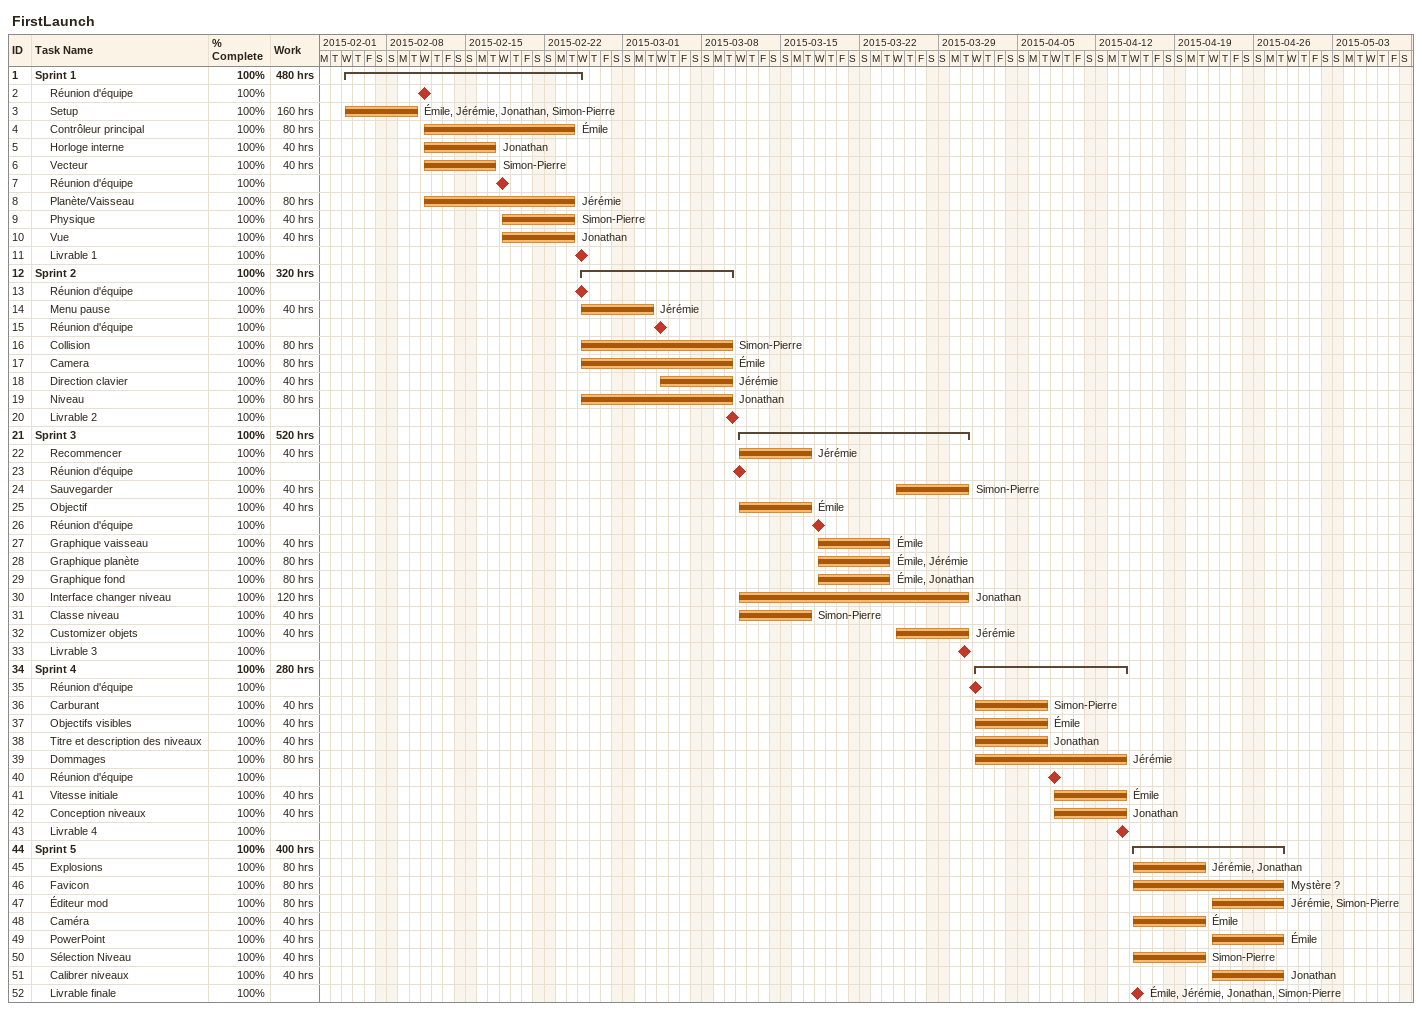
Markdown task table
FirstLaunch

| ID | Level | Task | Start | Finish | Resources | % complete | Work (h) |
|---|---|---|---|---|---|---|---|
| 1 | 1 | **Sprint 1** | 2015-02-04 | 2015-02-25 |  | 100 | 480 |
| 2 | 2 | Réunion d'équipe (milestone) | 2015-02-11 | 2015-02-11 |  | 100 |  |
| 3 | 2 | Setup | 2015-02-04 | 2015-02-10 | Émile, Jérémie, Jonathan, Simon-Pierre | 100 | 160 |
| 4 | 2 | Contrôleur principal | 2015-02-11 | 2015-02-24 | Émile | 100 | 80 |
| 5 | 2 | Horloge interne | 2015-02-11 | 2015-02-17 | Jonathan | 100 | 40 |
| 6 | 2 | Vecteur | 2015-02-11 | 2015-02-17 | Simon-Pierre | 100 | 40 |
| 7 | 2 | Réunion d'équipe (milestone) | 2015-02-18 | 2015-02-18 |  | 100 |  |
| 8 | 2 | Planète/Vaisseau | 2015-02-11 | 2015-02-24 | Jérémie | 100 | 80 |
| 9 | 2 | Physique | 2015-02-18 | 2015-02-24 | Simon-Pierre | 100 | 40 |
| 10 | 2 | Vue | 2015-02-18 | 2015-02-24 | Jonathan | 100 | 40 |
| 11 | 2 | Livrable 1 (milestone) | 2015-02-25 | 2015-02-25 |  | 100 |  |
| 12 | 1 | **Sprint 2** | 2015-02-25 | 2015-03-10 |  | 100 | 320 |
| 13 | 2 | Réunion d'équipe (milestone) | 2015-02-25 | 2015-02-25 |  | 100 |  |
| 14 | 2 | Menu pause | 2015-02-25 | 2015-03-03 | Jérémie | 100 | 40 |
| 15 | 2 | Réunion d'équipe (milestone) | 2015-03-04 | 2015-03-04 |  | 100 |  |
| 16 | 2 | Collision | 2015-02-25 | 2015-03-10 | Simon-Pierre | 100 | 80 |
| 17 | 2 | Camera | 2015-02-25 | 2015-03-10 | Émile | 100 | 80 |
| 18 | 2 | Direction clavier | 2015-03-04 | 2015-03-10 | Jérémie | 100 | 40 |
| 19 | 2 | Niveau | 2015-02-25 | 2015-03-10 | Jonathan | 100 | 80 |
| 20 | 2 | Livrable 2 (milestone) | 2015-03-10 | 2015-03-10 |  | 100 |  |
| 21 | 1 | **Sprint 3** | 2015-03-11 | 2015-03-31 |  | 100 | 520 |
| 22 | 2 | Recommencer | 2015-03-11 | 2015-03-17 | Jérémie | 100 | 40 |
| 23 | 2 | Réunion d'équipe (milestone) | 2015-03-11 | 2015-03-11 |  | 100 |  |
| 24 | 2 | Sauvegarder | 2015-03-25 | 2015-03-31 | Simon-Pierre | 100 | 40 |
| 25 | 2 | Objectif | 2015-03-11 | 2015-03-17 | Émile | 100 | 40 |
| 26 | 2 | Réunion d'équipe (milestone) | 2015-03-18 | 2015-03-18 |  | 100 |  |
| 27 | 2 | Graphique vaisseau | 2015-03-18 | 2015-03-24 | Émile | 100 | 40 |
| 28 | 2 | Graphique planète | 2015-03-18 | 2015-03-24 | Émile, Jérémie | 100 | 80 |
| 29 | 2 | Graphique fond | 2015-03-18 | 2015-03-24 | Émile, Jonathan | 100 | 80 |
| 30 | 2 | Interface changer niveau | 2015-03-11 | 2015-03-31 | Jonathan | 100 | 120 |
| 31 | 2 | Classe niveau | 2015-03-11 | 2015-03-17 | Simon-Pierre | 100 | 40 |
| 32 | 2 | Customizer objets | 2015-03-25 | 2015-03-31 | Jérémie | 100 | 40 |
| 33 | 2 | Livrable 3 (milestone) | 2015-03-31 | 2015-03-31 |  | 100 |  |
| 34 | 1 | **Sprint 4** | 2015-04-01 | 2015-04-14 |  | 100 | 280 |
| 35 | 2 | Réunion d'équipe (milestone) | 2015-04-01 | 2015-04-01 |  | 100 |  |
| 36 | 2 | Carburant | 2015-04-01 | 2015-04-07 | Simon-Pierre | 100 | 40 |
| 37 | 2 | Objectifs visibles | 2015-04-01 | 2015-04-07 | Émile | 100 | 40 |
| 38 | 2 | Titre et description des niveaux | 2015-04-01 | 2015-04-07 | Jonathan | 100 | 40 |
| 39 | 2 | Dommages | 2015-04-01 | 2015-04-14 | Jérémie | 100 | 80 |
| 40 | 2 | Réunion d'équipe (milestone) | 2015-04-08 | 2015-04-08 |  | 100 |  |
| 41 | 2 | Vitesse initiale | 2015-04-08 | 2015-04-14 | Émile | 100 | 40 |
| 42 | 2 | Conception niveaux | 2015-04-08 | 2015-04-14 | Jonathan | 100 | 40 |
| 43 | 2 | Livrable 4 (milestone) | 2015-04-14 | 2015-04-14 |  | 100 |  |
| 44 | 1 | **Sprint 5** | 2015-04-15 | 2015-04-28 |  | 100 | 400 |
| 45 | 2 | Explosions | 2015-04-15 | 2015-04-21 | Jérémie, Jonathan | 100 | 80 |
| 46 | 2 | Favicon | 2015-04-15 | 2015-04-28 | Mystère ? | 100 | 80 |
| 47 | 2 | Éditeur mod | 2015-04-22 | 2015-04-28 | Jérémie, Simon-Pierre | 100 | 80 |
| 48 | 2 | Caméra | 2015-04-15 | 2015-04-21 | Émile | 100 | 40 |
| 49 | 2 | PowerPoint | 2015-04-22 | 2015-04-28 | Émile | 100 | 40 |
| 50 | 2 | Sélection Niveau | 2015-04-15 | 2015-04-21 | Simon-Pierre | 100 | 40 |
| 51 | 2 | Calibrer niveaux | 2015-04-22 | 2015-04-28 | Jonathan | 100 | 40 |
| 52 | 2 | Livrable finale (milestone) | 2015-04-15 | 2015-04-15 | Émile, Jérémie, Jonathan, Simon-Pierre | 100 |  |
